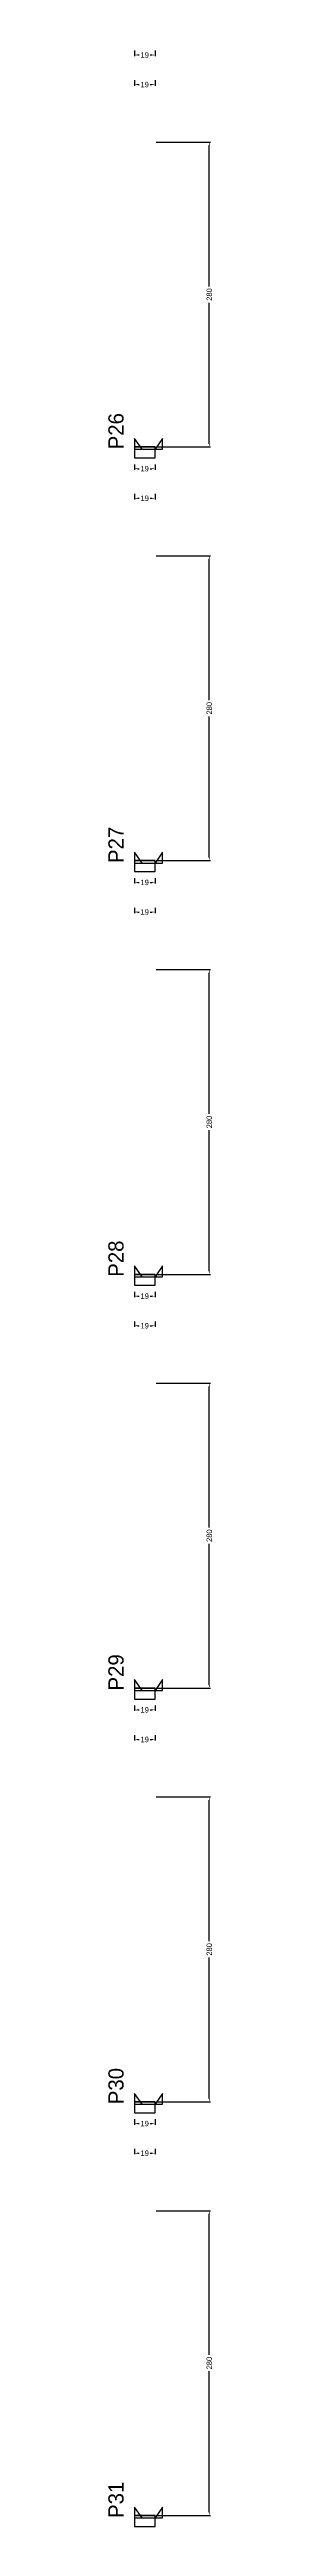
# Model space of a CAD drawing. Header units: centimetres. Extents: x -10500 to 4105, y -36866 to 295.
# Drawn here: x 3976 to 4072, y -11408 to -9133 of the extents above; entities that cross this region are included whole.
import ezdxf

# ---------------------------------------------------------------- set-up
doc = ezdxf.new("R2010")
doc.units = ezdxf.units.CM
for name, color, linetype in [('NOMENCLATURA', 7, 'Continuous'), ('SARR_2.2x10', 60, 'Continuous'), ('SARR_2.2x7', 40, 'Continuous')]:
    doc.layers.add(name, color=color, linetype=linetype)
doc.dimstyles.new('PAINEL-NOVA', dxfattribs={"dimtxt": 5, "dimasz": 3, "dimexe": 1, "dimexo": 1, "dimgap": 1, "dimtad": 1, "dimcen": 2.5, "dimazin": 3, "dimtfac": 1, "dimtmove": 0, "dimatfit": 3})

# ---------------------------------------------------------------- blocks, each defined once
blk = doc.blocks.new('_CLOSEDFILLED')
at = {"color": 0, "linetype": 'BYBLOCK'}
blk.add_solid([(-1, 0.16), (0, 0), (-1, -0.16)], dxfattribs=at)
blk = doc.blocks.new('*D645')
for p, q in [((4000, -9133.8), (4000, -9138.8)), ((4003, -9137.8), (4004.5, -9137.8)), ((4014.5, -9137.8), (4016, -9137.8)), ((4019, -9133.8), (4019, -9138.8))]:
    blk.add_line(p, q)
at = {"layer": 'Defpoints'}
for p in [(4000, -9132.8), (4000, -9137.8), (4019, -9132.8)]:
    blk.add_point(p, dxfattribs=at)
at = {"layer": 'SARR_2.2x10', "xscale": 3, "yscale": 3, "rotation": 180}
blk.add_blockref('_CLOSEDFILLED', (4000, -9137.8), dxfattribs=at)
at = {"layer": 'SARR_2.2x10', "xscale": 3, "yscale": 3}
blk.add_blockref('_CLOSEDFILLED', (4019, -9137.8), dxfattribs=at)
at = {"layer": 'SARR_2.2x10', "insert": (4009.5, -9137.8), "char_height": 5, "attachment_point": 5}
blk.add_mtext('19', dxfattribs=at)
blk = doc.blocks.new('*D650')
for p, q in [((4000, -9161), (4000, -9166)), ((4003, -9165), (4004.5, -9165)), ((4014.5, -9165), (4016, -9165)), ((4019, -9161), (4019, -9166))]:
    blk.add_line(p, q)
at = {"layer": 'Defpoints'}
for p in [(4000, -9160), (4000, -9165), (4019, -9160)]:
    blk.add_point(p, dxfattribs=at)
at = {"layer": 'SARR_2.2x10', "xscale": 3, "yscale": 3, "rotation": 180}
blk.add_blockref('_CLOSEDFILLED', (4000, -9165), dxfattribs=at)
at = {"layer": 'SARR_2.2x10', "xscale": 3, "yscale": 3}
blk.add_blockref('_CLOSEDFILLED', (4019, -9165), dxfattribs=at)
at = {"layer": 'SARR_2.2x10', "insert": (4009.5, -9165), "char_height": 5, "attachment_point": 5}
blk.add_mtext('19', dxfattribs=at)
blk = doc.blocks.new('*D671')
for p, q in [((4000, -9513.8), (4000, -9518.8)), ((4003, -9517.8), (4004.5, -9517.8)), ((4014.5, -9517.8), (4016, -9517.8)), ((4019, -9513.8), (4019, -9518.8))]:
    blk.add_line(p, q)
at = {"layer": 'Defpoints'}
for p in [(4000, -9512.8), (4000, -9517.8), (4019, -9512.8)]:
    blk.add_point(p, dxfattribs=at)
at = {"layer": 'SARR_2.2x10', "xscale": 3, "yscale": 3, "rotation": 180}
blk.add_blockref('_CLOSEDFILLED', (4000, -9517.8), dxfattribs=at)
at = {"layer": 'SARR_2.2x10', "xscale": 3, "yscale": 3}
blk.add_blockref('_CLOSEDFILLED', (4019, -9517.8), dxfattribs=at)
at = {"layer": 'SARR_2.2x10', "insert": (4009.5, -9517.8), "char_height": 5, "attachment_point": 5}
blk.add_mtext('19', dxfattribs=at)
blk = doc.blocks.new('*D672')
for p, q in [((4020, -9217.8), (4070, -9217.8)), ((4069, -9350.3), (4069, -9220.8)), ((4069, -9494.8), (4069, -9365.3)), ((4020, -9497.8), (4070, -9497.8))]:
    blk.add_line(p, q)
at = {"layer": 'Defpoints'}
for p in [(4019, -9217.8), (4019, -9497.8), (4069, -9497.8)]:
    blk.add_point(p, dxfattribs=at)
at = {"layer": 'SARR_2.2x10', "xscale": 3, "yscale": 3}
for p, rotation in [((4069, -9217.8), 90), ((4069, -9497.8), 270)]:
    blk.add_blockref('_CLOSEDFILLED', p, dxfattribs=dict(at, rotation=rotation))
at = {"layer": 'SARR_2.2x10', "insert": (4069, -9357.8), "char_height": 5, "attachment_point": 5, "rotation": 90}
blk.add_mtext('280', dxfattribs=at)
blk = doc.blocks.new('*D673')
for p, q in [((4020, -9217.8), (4070, -9217.8)), ((4069, -9350.3), (4069, -9220.8)), ((4069, -9494.8), (4069, -9365.3)), ((4020, -9497.8), (4070, -9497.8))]:
    blk.add_line(p, q)
at = {"layer": 'Defpoints'}
for p in [(4019, -9217.8), (4019, -9497.8), (4069, -9497.8)]:
    blk.add_point(p, dxfattribs=at)
at = {"layer": 'SARR_2.2x10', "xscale": 3, "yscale": 3}
for p, rotation in [((4069, -9217.8), 90), ((4069, -9497.8), 270)]:
    blk.add_blockref('_CLOSEDFILLED', p, dxfattribs=dict(at, rotation=rotation))
at = {"layer": 'SARR_2.2x10', "insert": (4069, -9357.8), "char_height": 5, "attachment_point": 5, "rotation": 90}
blk.add_mtext('280', dxfattribs=at)
blk = doc.blocks.new('*D674')
for p, q in [((4020, -9217.8), (4070, -9217.8)), ((4069, -9350.3), (4069, -9220.8)), ((4069, -9494.8), (4069, -9365.3)), ((4020, -9497.8), (4070, -9497.8))]:
    blk.add_line(p, q)
at = {"layer": 'Defpoints'}
for p in [(4019, -9217.8), (4019, -9497.8), (4069, -9497.8)]:
    blk.add_point(p, dxfattribs=at)
at = {"layer": 'SARR_2.2x10', "xscale": 3, "yscale": 3}
for p, rotation in [((4069, -9217.8), 90), ((4069, -9497.8), 270)]:
    blk.add_blockref('_CLOSEDFILLED', p, dxfattribs=dict(at, rotation=rotation))
at = {"layer": 'SARR_2.2x10', "insert": (4069, -9357.8), "char_height": 5, "attachment_point": 5, "rotation": 90}
blk.add_mtext('280', dxfattribs=at)
blk = doc.blocks.new('*D675')
for p, q in [((4020, -9217.8), (4070, -9217.8)), ((4069, -9350.3), (4069, -9220.8)), ((4069, -9494.8), (4069, -9365.3)), ((4020, -9497.8), (4070, -9497.8))]:
    blk.add_line(p, q)
at = {"layer": 'Defpoints'}
for p in [(4019, -9217.8), (4019, -9497.8), (4069, -9497.8)]:
    blk.add_point(p, dxfattribs=at)
at = {"layer": 'SARR_2.2x10', "xscale": 3, "yscale": 3}
for p, rotation in [((4069, -9217.8), 90), ((4069, -9497.8), 270)]:
    blk.add_blockref('_CLOSEDFILLED', p, dxfattribs=dict(at, rotation=rotation))
at = {"layer": 'SARR_2.2x10', "insert": (4069, -9357.8), "char_height": 5, "attachment_point": 5, "rotation": 90}
blk.add_mtext('280', dxfattribs=at)
blk = doc.blocks.new('*D676')
for p, q in [((4000, -9541), (4000, -9546)), ((4003, -9545), (4004.5, -9545)), ((4014.5, -9545), (4016, -9545)), ((4019, -9541), (4019, -9546))]:
    blk.add_line(p, q)
at = {"layer": 'Defpoints'}
for p in [(4000, -9540), (4000, -9545), (4019, -9540)]:
    blk.add_point(p, dxfattribs=at)
at = {"layer": 'SARR_2.2x10', "xscale": 3, "yscale": 3, "rotation": 180}
blk.add_blockref('_CLOSEDFILLED', (4000, -9545), dxfattribs=at)
at = {"layer": 'SARR_2.2x10', "xscale": 3, "yscale": 3}
blk.add_blockref('_CLOSEDFILLED', (4019, -9545), dxfattribs=at)
at = {"layer": 'SARR_2.2x10', "insert": (4009.5, -9545), "char_height": 5, "attachment_point": 5}
blk.add_mtext('19', dxfattribs=at)
blk = doc.blocks.new('GRA-E')
at = {"layer": 'SARR_2.2x7'}
blk.add_lwpolyline([(0, 0), (7, 0), (0, 10)], close=True, dxfattribs=at)
blk = doc.blocks.new('GRA-D')
at = {"layer": 'SARR_2.2x7'}
blk.add_lwpolyline([(0, 0), (7, 0), (7, 10)], close=True, dxfattribs=at)
blk = doc.blocks.new('*D697')
for p, q in [((4000, -9893.8), (4000, -9898.8)), ((4019, -9893.8), (4019, -9898.8)), ((4003, -9897.8), (4004.5, -9897.8)), ((4014.5, -9897.8), (4016, -9897.8))]:
    blk.add_line(p, q)
at = {"layer": 'Defpoints'}
for p in [(4000, -9892.8), (4019, -9892.8), (4000, -9897.8)]:
    blk.add_point(p, dxfattribs=at)
at = {"layer": 'SARR_2.2x10', "xscale": 3, "yscale": 3, "rotation": 180}
blk.add_blockref('_CLOSEDFILLED', (4000, -9897.8), dxfattribs=at)
at = {"layer": 'SARR_2.2x10', "xscale": 3, "yscale": 3}
blk.add_blockref('_CLOSEDFILLED', (4019, -9897.8), dxfattribs=at)
at = {"layer": 'SARR_2.2x10', "insert": (4009.5, -9897.8), "char_height": 5, "attachment_point": 5}
blk.add_mtext('19', dxfattribs=at)
blk = doc.blocks.new('*D698')
for p, q in [((4020, -9597.8), (4070, -9597.8)), ((4069, -9730.3), (4069, -9600.8)), ((4069, -9874.8), (4069, -9745.3)), ((4020, -9877.8), (4070, -9877.8))]:
    blk.add_line(p, q)
at = {"layer": 'Defpoints'}
for p in [(4019, -9597.8), (4019, -9877.8), (4069, -9877.8)]:
    blk.add_point(p, dxfattribs=at)
at = {"layer": 'SARR_2.2x10', "xscale": 3, "yscale": 3}
for p, rotation in [((4069, -9597.8), 90), ((4069, -9877.8), 270)]:
    blk.add_blockref('_CLOSEDFILLED', p, dxfattribs=dict(at, rotation=rotation))
at = {"layer": 'SARR_2.2x10', "insert": (4069, -9737.8), "char_height": 5, "attachment_point": 5, "rotation": 90}
blk.add_mtext('280', dxfattribs=at)
blk = doc.blocks.new('*D699')
for p, q in [((4020, -9597.8), (4070, -9597.8)), ((4069, -9730.3), (4069, -9600.8)), ((4069, -9874.8), (4069, -9745.3)), ((4020, -9877.8), (4070, -9877.8))]:
    blk.add_line(p, q)
at = {"layer": 'Defpoints'}
for p in [(4019, -9597.8), (4019, -9877.8), (4069, -9877.8)]:
    blk.add_point(p, dxfattribs=at)
at = {"layer": 'SARR_2.2x10', "xscale": 3, "yscale": 3}
for p, rotation in [((4069, -9597.8), 90), ((4069, -9877.8), 270)]:
    blk.add_blockref('_CLOSEDFILLED', p, dxfattribs=dict(at, rotation=rotation))
at = {"layer": 'SARR_2.2x10', "insert": (4069, -9737.8), "char_height": 5, "attachment_point": 5, "rotation": 90}
blk.add_mtext('280', dxfattribs=at)
blk = doc.blocks.new('*D700')
for p, q in [((4020, -9597.8), (4070, -9597.8)), ((4069, -9730.3), (4069, -9600.8)), ((4069, -9874.8), (4069, -9745.3)), ((4020, -9877.8), (4070, -9877.8))]:
    blk.add_line(p, q)
at = {"layer": 'Defpoints'}
for p in [(4019, -9597.8), (4019, -9877.8), (4069, -9877.8)]:
    blk.add_point(p, dxfattribs=at)
at = {"layer": 'SARR_2.2x10', "xscale": 3, "yscale": 3}
for p, rotation in [((4069, -9597.8), 90), ((4069, -9877.8), 270)]:
    blk.add_blockref('_CLOSEDFILLED', p, dxfattribs=dict(at, rotation=rotation))
at = {"layer": 'SARR_2.2x10', "insert": (4069, -9737.8), "char_height": 5, "attachment_point": 5, "rotation": 90}
blk.add_mtext('280', dxfattribs=at)
blk = doc.blocks.new('*D701')
for p, q in [((4020, -9597.8), (4070, -9597.8)), ((4069, -9730.3), (4069, -9600.8)), ((4069, -9874.8), (4069, -9745.3)), ((4020, -9877.8), (4070, -9877.8))]:
    blk.add_line(p, q)
at = {"layer": 'Defpoints'}
for p in [(4019, -9597.8), (4019, -9877.8), (4069, -9877.8)]:
    blk.add_point(p, dxfattribs=at)
at = {"layer": 'SARR_2.2x10', "xscale": 3, "yscale": 3}
for p, rotation in [((4069, -9597.8), 90), ((4069, -9877.8), 270)]:
    blk.add_blockref('_CLOSEDFILLED', p, dxfattribs=dict(at, rotation=rotation))
at = {"layer": 'SARR_2.2x10', "insert": (4069, -9737.8), "char_height": 5, "attachment_point": 5, "rotation": 90}
blk.add_mtext('280', dxfattribs=at)
blk = doc.blocks.new('*D702')
for p, q in [((4000, -9921), (4000, -9926)), ((4003, -9925), (4004.5, -9925)), ((4014.5, -9925), (4016, -9925)), ((4019, -9921), (4019, -9926))]:
    blk.add_line(p, q)
at = {"layer": 'Defpoints'}
for p in [(4000, -9920), (4000, -9925), (4019, -9920)]:
    blk.add_point(p, dxfattribs=at)
at = {"layer": 'SARR_2.2x10', "xscale": 3, "yscale": 3, "rotation": 180}
blk.add_blockref('_CLOSEDFILLED', (4000, -9925), dxfattribs=at)
at = {"layer": 'SARR_2.2x10', "xscale": 3, "yscale": 3}
blk.add_blockref('_CLOSEDFILLED', (4019, -9925), dxfattribs=at)
at = {"layer": 'SARR_2.2x10', "insert": (4009.5, -9925), "char_height": 5, "attachment_point": 5}
blk.add_mtext('19', dxfattribs=at)
blk = doc.blocks.new('*D723')
for p, q in [((4000, -10273.8), (4000, -10278.8)), ((4003, -10277.8), (4004.5, -10277.8)), ((4014.5, -10277.8), (4016, -10277.8)), ((4019, -10273.8), (4019, -10278.8))]:
    blk.add_line(p, q)
at = {"layer": 'Defpoints'}
for p in [(4000, -10272.8), (4000, -10277.8), (4019, -10272.8)]:
    blk.add_point(p, dxfattribs=at)
at = {"layer": 'SARR_2.2x10', "xscale": 3, "yscale": 3, "rotation": 180}
blk.add_blockref('_CLOSEDFILLED', (4000, -10277.8), dxfattribs=at)
at = {"layer": 'SARR_2.2x10', "xscale": 3, "yscale": 3}
blk.add_blockref('_CLOSEDFILLED', (4019, -10277.8), dxfattribs=at)
at = {"layer": 'SARR_2.2x10', "insert": (4009.5, -10277.8), "char_height": 5, "attachment_point": 5}
blk.add_mtext('19', dxfattribs=at)
blk = doc.blocks.new('*D724')
for p, q in [((4020, -9977.8), (4070, -9977.8)), ((4069, -10110.3), (4069, -9980.8)), ((4069, -10254.8), (4069, -10125.3)), ((4020, -10257.8), (4070, -10257.8))]:
    blk.add_line(p, q)
at = {"layer": 'Defpoints'}
for p in [(4019, -9977.8), (4019, -10257.8), (4069, -10257.8)]:
    blk.add_point(p, dxfattribs=at)
at = {"layer": 'SARR_2.2x10', "xscale": 3, "yscale": 3}
for p, rotation in [((4069, -9977.8), 90), ((4069, -10257.8), 270)]:
    blk.add_blockref('_CLOSEDFILLED', p, dxfattribs=dict(at, rotation=rotation))
at = {"layer": 'SARR_2.2x10', "insert": (4069, -10117.8), "char_height": 5, "attachment_point": 5, "rotation": 90}
blk.add_mtext('280', dxfattribs=at)
blk = doc.blocks.new('*D725')
for p, q in [((4020, -9977.8), (4070, -9977.8)), ((4069, -10110.3), (4069, -9980.8)), ((4069, -10254.8), (4069, -10125.3)), ((4020, -10257.8), (4070, -10257.8))]:
    blk.add_line(p, q)
at = {"layer": 'Defpoints'}
for p in [(4019, -9977.8), (4019, -10257.8), (4069, -10257.8)]:
    blk.add_point(p, dxfattribs=at)
at = {"layer": 'SARR_2.2x10', "xscale": 3, "yscale": 3}
for p, rotation in [((4069, -9977.8), 90), ((4069, -10257.8), 270)]:
    blk.add_blockref('_CLOSEDFILLED', p, dxfattribs=dict(at, rotation=rotation))
at = {"layer": 'SARR_2.2x10', "insert": (4069, -10117.8), "char_height": 5, "attachment_point": 5, "rotation": 90}
blk.add_mtext('280', dxfattribs=at)
blk = doc.blocks.new('*D726')
for p, q in [((4020, -9977.8), (4070, -9977.8)), ((4069, -10110.3), (4069, -9980.8)), ((4069, -10254.8), (4069, -10125.3)), ((4020, -10257.8), (4070, -10257.8))]:
    blk.add_line(p, q)
at = {"layer": 'Defpoints'}
for p in [(4019, -9977.8), (4019, -10257.8), (4069, -10257.8)]:
    blk.add_point(p, dxfattribs=at)
at = {"layer": 'SARR_2.2x10', "xscale": 3, "yscale": 3}
for p, rotation in [((4069, -9977.8), 90), ((4069, -10257.8), 270)]:
    blk.add_blockref('_CLOSEDFILLED', p, dxfattribs=dict(at, rotation=rotation))
at = {"layer": 'SARR_2.2x10', "insert": (4069, -10117.8), "char_height": 5, "attachment_point": 5, "rotation": 90}
blk.add_mtext('280', dxfattribs=at)
blk = doc.blocks.new('*D727')
for p, q in [((4020, -9977.8), (4070, -9977.8)), ((4069, -10110.3), (4069, -9980.8)), ((4069, -10254.8), (4069, -10125.3)), ((4020, -10257.8), (4070, -10257.8))]:
    blk.add_line(p, q)
at = {"layer": 'Defpoints'}
for p in [(4019, -9977.8), (4019, -10257.8), (4069, -10257.8)]:
    blk.add_point(p, dxfattribs=at)
at = {"layer": 'SARR_2.2x10', "xscale": 3, "yscale": 3}
for p, rotation in [((4069, -9977.8), 90), ((4069, -10257.8), 270)]:
    blk.add_blockref('_CLOSEDFILLED', p, dxfattribs=dict(at, rotation=rotation))
at = {"layer": 'SARR_2.2x10', "insert": (4069, -10117.8), "char_height": 5, "attachment_point": 5, "rotation": 90}
blk.add_mtext('280', dxfattribs=at)
blk = doc.blocks.new('*D728')
for p, q in [((4000, -10301), (4000, -10306)), ((4003, -10305), (4004.5, -10305)), ((4014.5, -10305), (4016, -10305)), ((4019, -10301), (4019, -10306))]:
    blk.add_line(p, q)
at = {"layer": 'Defpoints'}
for p in [(4000, -10300), (4000, -10305), (4019, -10300)]:
    blk.add_point(p, dxfattribs=at)
at = {"layer": 'SARR_2.2x10', "xscale": 3, "yscale": 3, "rotation": 180}
blk.add_blockref('_CLOSEDFILLED', (4000, -10305), dxfattribs=at)
at = {"layer": 'SARR_2.2x10', "xscale": 3, "yscale": 3}
blk.add_blockref('_CLOSEDFILLED', (4019, -10305), dxfattribs=at)
at = {"layer": 'SARR_2.2x10', "insert": (4009.5, -10305), "char_height": 5, "attachment_point": 5}
blk.add_mtext('19', dxfattribs=at)
blk = doc.blocks.new('*D749')
for p, q in [((4000, -10653.8), (4000, -10658.8)), ((4003, -10657.8), (4004.5, -10657.8)), ((4014.5, -10657.8), (4016, -10657.8)), ((4019, -10653.8), (4019, -10658.8))]:
    blk.add_line(p, q)
at = {"layer": 'Defpoints'}
for p in [(4000, -10652.8), (4000, -10657.8), (4019, -10652.8)]:
    blk.add_point(p, dxfattribs=at)
at = {"layer": 'SARR_2.2x10', "xscale": 3, "yscale": 3, "rotation": 180}
blk.add_blockref('_CLOSEDFILLED', (4000, -10657.8), dxfattribs=at)
at = {"layer": 'SARR_2.2x10', "xscale": 3, "yscale": 3}
blk.add_blockref('_CLOSEDFILLED', (4019, -10657.8), dxfattribs=at)
at = {"layer": 'SARR_2.2x10', "insert": (4009.5, -10657.8), "char_height": 5, "attachment_point": 5}
blk.add_mtext('19', dxfattribs=at)
blk = doc.blocks.new('*D750')
for p, q in [((4020, -10357.8), (4070, -10357.8)), ((4069, -10490.3), (4069, -10360.8)), ((4069, -10634.8), (4069, -10505.3)), ((4020, -10637.8), (4070, -10637.8))]:
    blk.add_line(p, q)
at = {"layer": 'Defpoints'}
for p in [(4019, -10357.8), (4019, -10637.8), (4069, -10637.8)]:
    blk.add_point(p, dxfattribs=at)
at = {"layer": 'SARR_2.2x10', "xscale": 3, "yscale": 3}
for p, rotation in [((4069, -10357.8), 90), ((4069, -10637.8), 270)]:
    blk.add_blockref('_CLOSEDFILLED', p, dxfattribs=dict(at, rotation=rotation))
at = {"layer": 'SARR_2.2x10', "insert": (4069, -10497.8), "char_height": 5, "attachment_point": 5, "rotation": 90}
blk.add_mtext('280', dxfattribs=at)
blk = doc.blocks.new('*D751')
for p, q in [((4020, -10357.8), (4070, -10357.8)), ((4069, -10490.3), (4069, -10360.8)), ((4069, -10634.8), (4069, -10505.3)), ((4020, -10637.8), (4070, -10637.8))]:
    blk.add_line(p, q)
at = {"layer": 'Defpoints'}
for p in [(4019, -10357.8), (4019, -10637.8), (4069, -10637.8)]:
    blk.add_point(p, dxfattribs=at)
at = {"layer": 'SARR_2.2x10', "xscale": 3, "yscale": 3}
for p, rotation in [((4069, -10357.8), 90), ((4069, -10637.8), 270)]:
    blk.add_blockref('_CLOSEDFILLED', p, dxfattribs=dict(at, rotation=rotation))
at = {"layer": 'SARR_2.2x10', "insert": (4069, -10497.8), "char_height": 5, "attachment_point": 5, "rotation": 90}
blk.add_mtext('280', dxfattribs=at)
blk = doc.blocks.new('*D752')
for p, q in [((4020, -10357.8), (4070, -10357.8)), ((4069, -10490.3), (4069, -10360.8)), ((4069, -10634.8), (4069, -10505.3)), ((4020, -10637.8), (4070, -10637.8))]:
    blk.add_line(p, q)
at = {"layer": 'Defpoints'}
for p in [(4019, -10357.8), (4019, -10637.8), (4069, -10637.8)]:
    blk.add_point(p, dxfattribs=at)
at = {"layer": 'SARR_2.2x10', "xscale": 3, "yscale": 3}
for p, rotation in [((4069, -10357.8), 90), ((4069, -10637.8), 270)]:
    blk.add_blockref('_CLOSEDFILLED', p, dxfattribs=dict(at, rotation=rotation))
at = {"layer": 'SARR_2.2x10', "insert": (4069, -10497.8), "char_height": 5, "attachment_point": 5, "rotation": 90}
blk.add_mtext('280', dxfattribs=at)
blk = doc.blocks.new('*D753')
for p, q in [((4020, -10357.8), (4070, -10357.8)), ((4069, -10490.3), (4069, -10360.8)), ((4069, -10634.8), (4069, -10505.3)), ((4020, -10637.8), (4070, -10637.8))]:
    blk.add_line(p, q)
at = {"layer": 'Defpoints'}
for p in [(4019, -10357.8), (4019, -10637.8), (4069, -10637.8)]:
    blk.add_point(p, dxfattribs=at)
at = {"layer": 'SARR_2.2x10', "xscale": 3, "yscale": 3}
for p, rotation in [((4069, -10357.8), 90), ((4069, -10637.8), 270)]:
    blk.add_blockref('_CLOSEDFILLED', p, dxfattribs=dict(at, rotation=rotation))
at = {"layer": 'SARR_2.2x10', "insert": (4069, -10497.8), "char_height": 5, "attachment_point": 5, "rotation": 90}
blk.add_mtext('280', dxfattribs=at)
blk = doc.blocks.new('*D754')
for p, q in [((4000, -10681), (4000, -10686)), ((4003, -10685), (4004.5, -10685)), ((4014.5, -10685), (4016, -10685)), ((4019, -10681), (4019, -10686))]:
    blk.add_line(p, q)
at = {"layer": 'Defpoints'}
for p in [(4000, -10680), (4000, -10685), (4019, -10680)]:
    blk.add_point(p, dxfattribs=at)
at = {"layer": 'SARR_2.2x10', "xscale": 3, "yscale": 3, "rotation": 180}
blk.add_blockref('_CLOSEDFILLED', (4000, -10685), dxfattribs=at)
at = {"layer": 'SARR_2.2x10', "xscale": 3, "yscale": 3}
blk.add_blockref('_CLOSEDFILLED', (4019, -10685), dxfattribs=at)
at = {"layer": 'SARR_2.2x10', "insert": (4009.5, -10685), "char_height": 5, "attachment_point": 5}
blk.add_mtext('19', dxfattribs=at)
blk = doc.blocks.new('*D775')
for p, q in [((4000, -11033.8), (4000, -11038.8)), ((4003, -11037.8), (4004.5, -11037.8)), ((4014.5, -11037.8), (4016, -11037.8)), ((4019, -11033.8), (4019, -11038.8))]:
    blk.add_line(p, q)
at = {"layer": 'Defpoints'}
for p in [(4000, -11032.8), (4019, -11032.8), (4000, -11037.8)]:
    blk.add_point(p, dxfattribs=at)
at = {"layer": 'SARR_2.2x10', "xscale": 3, "yscale": 3, "rotation": 180}
blk.add_blockref('_CLOSEDFILLED', (4000, -11037.8), dxfattribs=at)
at = {"layer": 'SARR_2.2x10', "xscale": 3, "yscale": 3}
blk.add_blockref('_CLOSEDFILLED', (4019, -11037.8), dxfattribs=at)
at = {"layer": 'SARR_2.2x10', "insert": (4009.5, -11037.8), "char_height": 5, "attachment_point": 5}
blk.add_mtext('19', dxfattribs=at)
blk = doc.blocks.new('*D776')
for p, q in [((4020, -10737.8), (4070, -10737.8)), ((4069, -10870.3), (4069, -10740.8)), ((4069, -11014.8), (4069, -10885.3)), ((4020, -11017.8), (4070, -11017.8))]:
    blk.add_line(p, q)
at = {"layer": 'Defpoints'}
for p in [(4019, -10737.8), (4019, -11017.8), (4069, -11017.8)]:
    blk.add_point(p, dxfattribs=at)
at = {"layer": 'SARR_2.2x10', "xscale": 3, "yscale": 3}
for p, rotation in [((4069, -10737.8), 90), ((4069, -11017.8), 270)]:
    blk.add_blockref('_CLOSEDFILLED', p, dxfattribs=dict(at, rotation=rotation))
at = {"layer": 'SARR_2.2x10', "insert": (4069, -10877.8), "char_height": 5, "attachment_point": 5, "rotation": 90}
blk.add_mtext('280', dxfattribs=at)
blk = doc.blocks.new('*D777')
for p, q in [((4020, -10737.8), (4070, -10737.8)), ((4069, -10870.3), (4069, -10740.8)), ((4069, -11014.8), (4069, -10885.3)), ((4020, -11017.8), (4070, -11017.8))]:
    blk.add_line(p, q)
at = {"layer": 'Defpoints'}
for p in [(4019, -10737.8), (4019, -11017.8), (4069, -11017.8)]:
    blk.add_point(p, dxfattribs=at)
at = {"layer": 'SARR_2.2x10', "xscale": 3, "yscale": 3}
for p, rotation in [((4069, -10737.8), 90), ((4069, -11017.8), 270)]:
    blk.add_blockref('_CLOSEDFILLED', p, dxfattribs=dict(at, rotation=rotation))
at = {"layer": 'SARR_2.2x10', "insert": (4069, -10877.8), "char_height": 5, "attachment_point": 5, "rotation": 90}
blk.add_mtext('280', dxfattribs=at)
blk = doc.blocks.new('*D778')
for p, q in [((4020, -10737.8), (4070, -10737.8)), ((4069, -10870.3), (4069, -10740.8)), ((4069, -11014.8), (4069, -10885.3)), ((4020, -11017.8), (4070, -11017.8))]:
    blk.add_line(p, q)
at = {"layer": 'Defpoints'}
for p in [(4019, -10737.8), (4019, -11017.8), (4069, -11017.8)]:
    blk.add_point(p, dxfattribs=at)
at = {"layer": 'SARR_2.2x10', "xscale": 3, "yscale": 3}
for p, rotation in [((4069, -10737.8), 90), ((4069, -11017.8), 270)]:
    blk.add_blockref('_CLOSEDFILLED', p, dxfattribs=dict(at, rotation=rotation))
at = {"layer": 'SARR_2.2x10', "insert": (4069, -10877.8), "char_height": 5, "attachment_point": 5, "rotation": 90}
blk.add_mtext('280', dxfattribs=at)
blk = doc.blocks.new('*D779')
for p, q in [((4020, -10737.8), (4070, -10737.8)), ((4069, -10870.3), (4069, -10740.8)), ((4069, -11014.8), (4069, -10885.3)), ((4020, -11017.8), (4070, -11017.8))]:
    blk.add_line(p, q)
at = {"layer": 'Defpoints'}
for p in [(4019, -10737.8), (4019, -11017.8), (4069, -11017.8)]:
    blk.add_point(p, dxfattribs=at)
at = {"layer": 'SARR_2.2x10', "xscale": 3, "yscale": 3}
for p, rotation in [((4069, -10737.8), 90), ((4069, -11017.8), 270)]:
    blk.add_blockref('_CLOSEDFILLED', p, dxfattribs=dict(at, rotation=rotation))
at = {"layer": 'SARR_2.2x10', "insert": (4069, -10877.8), "char_height": 5, "attachment_point": 5, "rotation": 90}
blk.add_mtext('280', dxfattribs=at)
blk = doc.blocks.new('*D780')
for p, q in [((4000, -11061), (4000, -11066)), ((4003, -11065), (4004.5, -11065)), ((4014.5, -11065), (4016, -11065)), ((4019, -11061), (4019, -11066))]:
    blk.add_line(p, q)
at = {"layer": 'Defpoints'}
for p in [(4000, -11060), (4000, -11065), (4019, -11060)]:
    blk.add_point(p, dxfattribs=at)
at = {"layer": 'SARR_2.2x10', "xscale": 3, "yscale": 3, "rotation": 180}
blk.add_blockref('_CLOSEDFILLED', (4000, -11065), dxfattribs=at)
at = {"layer": 'SARR_2.2x10', "xscale": 3, "yscale": 3}
blk.add_blockref('_CLOSEDFILLED', (4019, -11065), dxfattribs=at)
at = {"layer": 'SARR_2.2x10', "insert": (4009.5, -11065), "char_height": 5, "attachment_point": 5}
blk.add_mtext('19', dxfattribs=at)
blk = doc.blocks.new('*D802')
for p, q in [((4020, -11117.8), (4070, -11117.8)), ((4069, -11250.3), (4069, -11120.8)), ((4069, -11394.8), (4069, -11265.3)), ((4020, -11397.8), (4070, -11397.8))]:
    blk.add_line(p, q)
at = {"layer": 'Defpoints'}
for p in [(4019, -11117.8), (4019, -11397.8), (4069, -11397.8)]:
    blk.add_point(p, dxfattribs=at)
at = {"layer": 'SARR_2.2x10', "xscale": 3, "yscale": 3}
for p, rotation in [((4069, -11117.8), 90), ((4069, -11397.8), 270)]:
    blk.add_blockref('_CLOSEDFILLED', p, dxfattribs=dict(at, rotation=rotation))
at = {"layer": 'SARR_2.2x10', "insert": (4069, -11257.8), "char_height": 5, "attachment_point": 5, "rotation": 90}
blk.add_mtext('280', dxfattribs=at)
blk = doc.blocks.new('*D803')
for p, q in [((4020, -11117.8), (4070, -11117.8)), ((4069, -11250.3), (4069, -11120.8)), ((4069, -11394.8), (4069, -11265.3)), ((4020, -11397.8), (4070, -11397.8))]:
    blk.add_line(p, q)
at = {"layer": 'Defpoints'}
for p in [(4019, -11117.8), (4019, -11397.8), (4069, -11397.8)]:
    blk.add_point(p, dxfattribs=at)
at = {"layer": 'SARR_2.2x10', "xscale": 3, "yscale": 3}
for p, rotation in [((4069, -11117.8), 90), ((4069, -11397.8), 270)]:
    blk.add_blockref('_CLOSEDFILLED', p, dxfattribs=dict(at, rotation=rotation))
at = {"layer": 'SARR_2.2x10', "insert": (4069, -11257.8), "char_height": 5, "attachment_point": 5, "rotation": 90}
blk.add_mtext('280', dxfattribs=at)
blk = doc.blocks.new('*D804')
for p, q in [((4020, -11117.8), (4070, -11117.8)), ((4069, -11250.3), (4069, -11120.8)), ((4069, -11394.8), (4069, -11265.3)), ((4020, -11397.8), (4070, -11397.8))]:
    blk.add_line(p, q)
at = {"layer": 'Defpoints'}
for p in [(4019, -11117.8), (4019, -11397.8), (4069, -11397.8)]:
    blk.add_point(p, dxfattribs=at)
at = {"layer": 'SARR_2.2x10', "xscale": 3, "yscale": 3}
for p, rotation in [((4069, -11117.8), 90), ((4069, -11397.8), 270)]:
    blk.add_blockref('_CLOSEDFILLED', p, dxfattribs=dict(at, rotation=rotation))
at = {"layer": 'SARR_2.2x10', "insert": (4069, -11257.8), "char_height": 5, "attachment_point": 5, "rotation": 90}
blk.add_mtext('280', dxfattribs=at)
blk = doc.blocks.new('*D805')
for p, q in [((4020, -11117.8), (4070, -11117.8)), ((4069, -11250.3), (4069, -11120.8)), ((4069, -11394.8), (4069, -11265.3)), ((4020, -11397.8), (4070, -11397.8))]:
    blk.add_line(p, q)
at = {"layer": 'Defpoints'}
for p in [(4019, -11117.8), (4019, -11397.8), (4069, -11397.8)]:
    blk.add_point(p, dxfattribs=at)
at = {"layer": 'SARR_2.2x10', "xscale": 3, "yscale": 3}
for p, rotation in [((4069, -11117.8), 90), ((4069, -11397.8), 270)]:
    blk.add_blockref('_CLOSEDFILLED', p, dxfattribs=dict(at, rotation=rotation))
at = {"layer": 'SARR_2.2x10', "insert": (4069, -11257.8), "char_height": 5, "attachment_point": 5, "rotation": 90}
blk.add_mtext('280', dxfattribs=at)

msp = doc.modelspace()

# ---------------------------------------------------------------- linework, layer by layer
at = {"layer": 'SARR_2.2x10'}
for p, q in [((4019, -9497.8), (4000, -9497.8)), ((4000, -9497.8), (4000, -9507.8)), ((4000, -9507.8), (4019, -9507.8)), ((4019, -9507.8), (4019, -9497.8)), ((4019, -9877.8), (4000, -9877.8)), ((4000, -9877.8), (4000, -9887.8)), ((4000, -9887.8), (4019, -9887.8)), ((4019, -9887.8), (4019, -9877.8)), ((4019, -10257.8), (4000, -10257.8)), ((4000, -10257.8), (4000, -10267.8)), ((4019, -10267.8), (4019, -10257.8)), ((4000, -10267.8), (4019, -10267.8)), ((4019, -10637.8), (4000, -10637.8)), ((4000, -10637.8), (4000, -10647.8)), ((4019, -10647.8), (4019, -10637.8)), ((4000, -10647.8), (4019, -10647.8)), ((4019, -11017.8), (4000, -11017.8)), ((4000, -11017.8), (4000, -11027.8)), ((4000, -11027.8), (4019, -11027.8)), ((4019, -11027.8), (4019, -11017.8)), ((4019, -11397.8), (4000, -11397.8)), ((4000, -11397.8), (4000, -11407.8)), ((4000, -11407.8), (4019, -11407.8)), ((4019, -11407.8), (4019, -11397.8))]:
    msp.add_line(p, q, dxfattribs=at)
at = {"layer": 'SARR_2.2x7'}
for p, q in [((4019, -9497.8), (4000, -9497.8)), ((4000, -9497.8), (4000, -9500)), ((4000, -9497.8), (4007, -9497.8)), ((4000, -9497.8), (4007, -9497.8)), ((4000, -9497.8), (4007, -9497.8)), ((4000, -9497.8), (4007, -9497.8)), ((4000, -9500), (4019, -9500)), ((4007, -9497.8), (4019, -9497.8)), ((4007, -9497.8), (4019, -9497.8)), ((4007, -9497.8), (4019, -9497.8)), ((4007, -9497.8), (4019, -9497.8)), ((4019, -9500), (4019, -9497.8)), ((4019, -9877.8), (4000, -9877.8)), ((4000, -9877.8), (4000, -9880)), ((4000, -9877.8), (4007, -9877.8)), ((4000, -9877.8), (4007, -9877.8)), ((4000, -9877.8), (4007, -9877.8)), ((4000, -9877.8), (4007, -9877.8)), ((4000, -9880), (4019, -9880)), ((4007, -9877.8), (4019, -9877.8)), ((4007, -9877.8), (4019, -9877.8)), ((4007, -9877.8), (4019, -9877.8)), ((4007, -9877.8), (4019, -9877.8)), ((4019, -9880), (4019, -9877.8)), ((4019, -10257.8), (4000, -10257.8)), ((4000, -10257.8), (4000, -10260)), ((4000, -10257.8), (4007, -10257.8)), ((4000, -10257.8), (4007, -10257.8)), ((4000, -10257.8), (4007, -10257.8)), ((4000, -10257.8), (4007, -10257.8)), ((4000, -10260), (4019, -10260)), ((4007, -10257.8), (4019, -10257.8)), ((4007, -10257.8), (4019, -10257.8)), ((4007, -10257.8), (4019, -10257.8)), ((4007, -10257.8), (4019, -10257.8)), ((4019, -10260), (4019, -10257.8)), ((4019, -10637.8), (4000, -10637.8)), ((4000, -10637.8), (4000, -10640)), ((4000, -10637.8), (4007, -10637.8)), ((4000, -10637.8), (4007, -10637.8)), ((4000, -10637.8), (4007, -10637.8)), ((4000, -10637.8), (4007, -10637.8)), ((4000, -10640), (4019, -10640)), ((4007, -10637.8), (4019, -10637.8)), ((4007, -10637.8), (4019, -10637.8)), ((4007, -10637.8), (4019, -10637.8)), ((4007, -10637.8), (4019, -10637.8)), ((4019, -10640), (4019, -10637.8)), ((4019, -11017.8), (4000, -11017.8)), ((4000, -11017.8), (4000, -11020)), ((4000, -11017.8), (4007, -11017.8)), ((4000, -11017.8), (4007, -11017.8)), ((4000, -11017.8), (4007, -11017.8)), ((4000, -11017.8), (4007, -11017.8)), ((4000, -11020), (4019, -11020)), ((4007, -11017.8), (4019, -11017.8)), ((4007, -11017.8), (4019, -11017.8)), ((4007, -11017.8), (4019, -11017.8)), ((4007, -11017.8), (4019, -11017.8)), ((4019, -11020), (4019, -11017.8)), ((4019, -11397.8), (4000, -11397.8)), ((4000, -11397.8), (4000, -11400)), ((4000, -11397.8), (4007, -11397.8)), ((4000, -11397.8), (4007, -11397.8)), ((4000, -11397.8), (4007, -11397.8)), ((4000, -11397.8), (4007, -11397.8)), ((4000, -11400), (4019, -11400)), ((4007, -11397.8), (4019, -11397.8)), ((4007, -11397.8), (4019, -11397.8)), ((4007, -11397.8), (4019, -11397.8)), ((4007, -11397.8), (4019, -11397.8)), ((4019, -11400), (4019, -11397.8))]:
    msp.add_line(p, q, dxfattribs=at)

# ---------------------------------------------------------------- block references
for name, p in [('GRA-E', (4000, -9500)), ('GRA-D', (4019, -9500)), ('GRA-E', (4000, -9880)), ('GRA-D', (4019, -9880)), ('GRA-E', (4000, -10260)), ('GRA-D', (4019, -10260)), ('GRA-E', (4000, -10640)), ('GRA-D', (4019, -10640)), ('GRA-E', (4000, -11020)), ('GRA-D', (4019, -11020)), ('GRA-E', (4000, -11400)), ('GRA-D', (4019, -11400))]:
    msp.add_blockref(name, p, dxfattribs=at)

# ---------------------------------------------------------------- texts
at = {"layer": 'NOMENCLATURA'}
for s, p in [('P26', (3990, -9500)), ('P27', (3990, -9880)), ('P28', (3990, -10260)), ('P29', (3990, -10640)), ('P30', (3990, -11020)), ('P31', (3990, -11400))]:
    msp.add_text(s, height=14, rotation=90, dxfattribs=at).set_placement(p)

# ---------------------------------------------------------------- dimensions: what is measured, and where the dimension line sits
at = {"layer": 'SARR_2.2x10'}
for base, p1, p2, picture, middle in [((4000, -9137.8), (4000, -9132.8), (4019, -9132.8), '*D645', (4009.5, -9137.8)), ((4000, -9165), (4000, -9160), (4019, -9160), '*D650', (4009.5, -9165)), ((4000, -9517.8), (4000, -9512.8), (4019, -9512.8), '*D671', (4009.5, -9517.8)), ((4000, -9545), (4000, -9540), (4019, -9540), '*D676', (4009.5, -9545)), ((4000, -9897.8), (4000, -9892.8), (4019, -9892.8), '*D697', (4009.5, -9897.8)), ((4000, -9925), (4000, -9920), (4019, -9920), '*D702', (4009.5, -9925)), ((4000, -10277.8), (4000, -10272.8), (4019, -10272.8), '*D723', (4009.5, -10277.8)), ((4000, -10305), (4000, -10300), (4019, -10300), '*D728', (4009.5, -10305)), ((4000, -10657.8), (4000, -10652.8), (4019, -10652.8), '*D749', (4009.5, -10657.8)), ((4000, -10685), (4000, -10680), (4019, -10680), '*D754', (4009.5, -10685)), ((4000, -11037.8), (4000, -11032.8), (4019, -11032.8), '*D775', (4009.5, -11037.8)), ((4000, -11065), (4000, -11060), (4019, -11060), '*D780', (4009.5, -11065))]:
    dim = msp.add_linear_dim(base=base, p1=p1, p2=p2, dimstyle='PAINEL-NOVA', dxfattribs=at)
    dim.commit()
    dim.dimension.update_dxf_attribs({"geometry": picture, "text_midpoint": middle})
for base, p1, p2, picture, middle in [((4069, -9497.8), (4019, -9497.8), (4019, -9217.8), '*D672', (4069, -9357.8)), ((4069, -9497.8), (4019, -9497.8), (4019, -9217.8), '*D673', (4069, -9357.8)), ((4069, -9497.8), (4019, -9497.8), (4019, -9217.8), '*D674', (4069, -9357.8)), ((4069, -9497.8), (4019, -9497.8), (4019, -9217.8), '*D675', (4069, -9357.8)), ((4069, -9877.8), (4019, -9877.8), (4019, -9597.8), '*D698', (4069, -9737.8)), ((4069, -9877.8), (4019, -9877.8), (4019, -9597.8), '*D699', (4069, -9737.8)), ((4069, -9877.8), (4019, -9877.8), (4019, -9597.8), '*D700', (4069, -9737.8)), ((4069, -9877.8), (4019, -9877.8), (4019, -9597.8), '*D701', (4069, -9737.8)), ((4069, -10257.8), (4019, -10257.8), (4019, -9977.8), '*D724', (4069, -10117.8)), ((4069, -10257.8), (4019, -10257.8), (4019, -9977.8), '*D725', (4069, -10117.8)), ((4069, -10257.8), (4019, -10257.8), (4019, -9977.8), '*D726', (4069, -10117.8)), ((4069, -10257.8), (4019, -10257.8), (4019, -9977.8), '*D727', (4069, -10117.8)), ((4069, -10637.8), (4019, -10637.8), (4019, -10357.8), '*D750', (4069, -10497.8)), ((4069, -10637.8), (4019, -10637.8), (4019, -10357.8), '*D751', (4069, -10497.8)), ((4069, -10637.8), (4019, -10637.8), (4019, -10357.8), '*D752', (4069, -10497.8)), ((4069, -10637.8), (4019, -10637.8), (4019, -10357.8), '*D753', (4069, -10497.8)), ((4069, -11017.8), (4019, -11017.8), (4019, -10737.8), '*D776', (4069, -10877.8)), ((4069, -11017.8), (4019, -11017.8), (4019, -10737.8), '*D777', (4069, -10877.8)), ((4069, -11017.8), (4019, -11017.8), (4019, -10737.8), '*D778', (4069, -10877.8)), ((4069, -11017.8), (4019, -11017.8), (4019, -10737.8), '*D779', (4069, -10877.8)), ((4069, -11397.8), (4019, -11397.8), (4019, -11117.8), '*D802', (4069, -11257.8)), ((4069, -11397.8), (4019, -11397.8), (4019, -11117.8), '*D803', (4069, -11257.8)), ((4069, -11397.8), (4019, -11397.8), (4019, -11117.8), '*D804', (4069, -11257.8)), ((4069, -11397.8), (4019, -11397.8), (4019, -11117.8), '*D805', (4069, -11257.8))]:
    dim = msp.add_linear_dim(base=base, p1=p1, p2=p2, angle=90, dimstyle='PAINEL-NOVA', dxfattribs=at)
    dim.commit()
    dim.dimension.update_dxf_attribs({"geometry": picture, "text_midpoint": middle})

doc.saveas('drawing.dxf')
